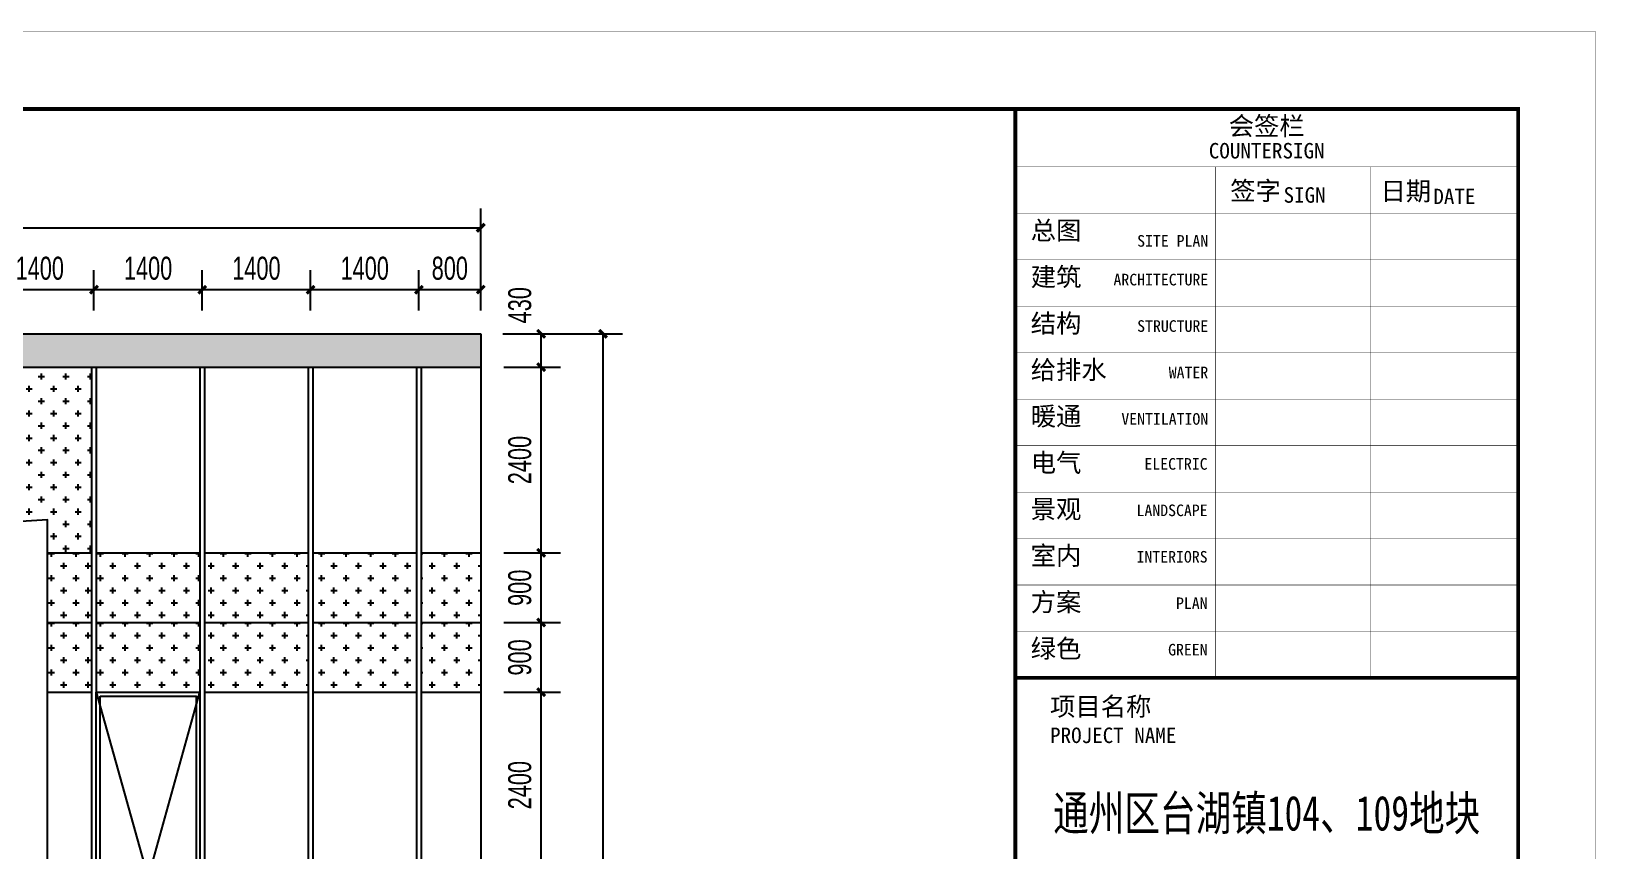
# Model space of a CAD drawing. Extents: x -3 to 440502, y -49243 to 59402.
# Drawn here: x 242082 to 262302, y 48817 to 59402 of the extents above; entities that cross this region are included whole.
import ezdxf
from ezdxf.enums import TextEntityAlignment as Align

# ---------------------------------------------------------------- set-up
doc = ezdxf.new("R2010")
doc.units = 0
doc.header["$LTSCALE"] = 1000
doc.header["$MEASUREMENT"] = 0
for name, color, linetype in [('01-标注_尺寸', 124, 'Continuous'), ('05-填充_156', 156, 'Continuous'), ('05-填充_18', 18, 'Continuous'), ('A-C_窗', 140, 'Continuous'), ('E-立面', 255, 'Continuous')]:
    doc.layers.add(name, color=color, linetype=linetype)
doc.styles.add('_TCH_DIM_T3', font='ros.shx', dxfattribs={"width": 0.705882, "bigfont": 'jd.shx'})
doc.styles.add('图签信息$0$华文细黑', font='STXIHEI.TTF', dxfattribs={"height": 10})
doc.dimstyles.new('_TCH_ARCH&&100', dxfattribs={"dimtxt": 297.5, "dimasz": 100, "dimexe": 250, "dimexo": 300, "dimgap": 126.25, "dimtad": 1, "dimdec": 0, "dimzin": 0, "dimdsep": 46, "dimtxsty": '_TCH_DIM_T3', "dimblk": 'ARCHTICK', "dimcen": 0.09, "dimclrt": 7, "dimazin": 2, "dimtfac": 1, "dimtdec": 0, "dimtix": 1, "dimtmove": 2, "dimatfit": 3, "dimfxl": 0, "dimtolj": 1, "dimtzin": 0, "dimarcsym": 0})

# ---------------------------------------------------------------- blocks, each defined once
blk = doc.blocks.new('A$C2DDF4F07')
at = {"layer": 'A-C_窗'}
for points in [[(0, 2400), (1340, 2400), (1340, 0), (0, 0)], [(50, 2350), (1290, 2350), (1290, 50), (50, 50)]]:
    blk.add_lwpolyline(points, close=True, dxfattribs=at)
blk.add_lwpolyline([(0, 2400), (670, 0), (1340, 2400)], dxfattribs=at)
blk = doc.blocks.new('图框-A1')
for points, const_width in [([(0, 0), (841, 0), (841, 594), (0, 594)], 0.05), ([(766, 584), (25, 584), (25, 10), (766, 10)], 0.5)]:
    blk.add_lwpolyline(points, close=True, dxfattribs=dict(const_width=const_width))
blk = doc.blocks.new('图签信息')
at = {"const_width": 0.5}
for points in [[(-65, 574), (-65, 500.5), (0, 500.5), (0, 574)], [(-65, 0), (0, 0), (0, 500.5), (-65, 500.5)]]:
    blk.add_lwpolyline(points, close=True, dxfattribs=at)
at = {"const_width": 0.05}
for points in [[(-65, 566.5), (0, 566.5)], [(-39.14, 566.5), (-39.14, 500.5)], [(-19.1, 566.5), (-19.1, 500.5)], [(-65, 560.5), (0, 560.5)], [(-65, 554.5), (0, 554.5)], [(-65, 548.5), (0, 548.5)], [(-65, 542.5), (0, 542.5)], [(-65, 536.5), (0, 536.5)], [(-65, 530.5), (0, 530.5)], [(-65, 524.5), (0, 524.5)], [(-65, 518.5), (0, 518.5)], [(-65, 512.5), (0, 512.5)], [(-65, 512.5), (0, 512.5)], [(-65, 506.5), (0, 506.5)], [(-65, 500.5), (0, 500.5)]]:
    blk.add_lwpolyline(points, dxfattribs=at)
at = {"style": '图签信息$0$华文细黑'}
for s, height, p in [('会签栏', 2.4, (-32.5, 573)), ('COUNTERSIGN', 2, (-32.5, 569.6))]:
    blk.add_text(s, height=height, dxfattribs=at).set_placement(p, align=Align.TOP_CENTER)
for s, height, p in [('签字', 2.4, (-37.22, 564.63)), ('日期', 2.4, (-17.79, 564.58)), ('SIGN', 2, (-30.32, 563.88)), ('DATE', 2, (-10.96, 563.7)), ('总图', 2.4, (-63, 559.5)), ('建筑', 2.4, (-63, 553.5)), ('结构', 2.4, (-63, 547.5)), ('给排水', 2.4, (-63, 541.5)), ('暖通', 2.4, (-63, 535.5)), ('电气', 2.4, (-63, 529.5)), ('景观', 2.4, (-63, 523.5)), ('室内', 2.4, (-63, 517.5)), ('方案', 2.4, (-63, 511.5)), ('绿色', 2.4, (-63, 505.5)), ('项目名称', 2.4, (-60.5, 498)), ('PROJECT NAME', 2, (-60.5, 494.08))]:
    blk.add_text(s, height=height, dxfattribs=at).set_placement(p, align=Align.TOP_LEFT)
for s, p in [('SITE PLAN', (-40.06, 557.7)), ('ARCHITECTURE', (-40.06, 552.7)), ('STRUCTURE', (-40.06, 546.7)), ('WATER', (-40.06, 540.7)), ('VENTILATION', (-40.06, 534.7)), ('ELECTRIC', (-40.14, 528.89)), ('LANDSCAPE', (-40.14, 522.89)), ('INTERIORS', (-40.14, 516.89)), ('PLAN', (-40.14, 510.89)), ('GREEN', (-40.14, 504.89))]:
    blk.add_text(s, height=1.5, dxfattribs=at).set_placement(p, align=Align.TOP_RIGHT)
at = {"color": 4, "style": '图签信息$0$华文细黑', "width": 0.75}
blk.add_text('通州区台湖镇104、109地块', height=4.5, dxfattribs=at).set_placement((-32.5, 480.78), align=Align.CENTER)
blk = doc.blocks.new('图签-A1')
at = {"color": 2}
blk.add_blockref('图签信息', (0, 0), dxfattribs=at)
blk = doc.blocks.new('_ArchTick')
at = {"color": 0, "linetype": 'ByBlock', "const_width": 0.4}
blk.add_lwpolyline([(-0.5, -0.5), (0.5, 0.5)], dxfattribs=at)
blk = doc.blocks.new('*D327')
at = {"layer": '01-标注_尺寸', "color": 0, "lineweight": -2, "transparency": 16777216}
for p, q in [((248192, 50864), (248922, 50864)), ((248672, 48464), (248672, 50864)), ((248192, 48464), (248922, 48464))]:
    blk.add_line(p, q, dxfattribs=at)
at = {"layer": 'Defpoints', "color": 0, "transparency": 16777216}
for p in [(247892, 50864), (248672, 50864), (247892, 48464)]:
    blk.add_point(p, dxfattribs=at)
at = {"layer": '01-标注_尺寸', "color": 0, "lineweight": -2, "transparency": 16777216, "xscale": 100, "yscale": 100, "zscale": 100}
for p, rotation in [((248672, 50864), 90), ((248672, 48464), 270)]:
    blk.add_blockref('_ArchTick', p, dxfattribs=dict(at, rotation=rotation))
at = {"layer": '01-标注_尺寸', "color": 7, "transparency": 16777216, "insert": (248397, 49664), "char_height": 297.5, "attachment_point": 5, "rotation": 90, "style": '_TCH_DIM_T3'}
blk.add_mtext('\\A1;2400', dxfattribs=at)
blk = doc.blocks.new('*D328')
at = {"layer": '01-标注_尺寸', "color": 0, "lineweight": -2, "transparency": 16777216}
for p, q in [((248192, 51764), (248922, 51764)), ((248672, 50864), (248672, 51764)), ((248192, 50864), (248922, 50864))]:
    blk.add_line(p, q, dxfattribs=at)
at = {"layer": 'Defpoints', "color": 0, "transparency": 16777216}
for p in [(247892, 51764), (248672, 51764), (247892, 50864)]:
    blk.add_point(p, dxfattribs=at)
at = {"layer": '01-标注_尺寸', "color": 0, "lineweight": -2, "transparency": 16777216, "xscale": 100, "yscale": 100, "zscale": 100}
for p, rotation in [((248672, 51764), 90), ((248672, 50864), 270)]:
    blk.add_blockref('_ArchTick', p, dxfattribs=dict(at, rotation=rotation))
at = {"layer": '01-标注_尺寸', "color": 7, "transparency": 16777216, "insert": (248397, 51314), "char_height": 297.5, "attachment_point": 5, "rotation": 90, "style": '_TCH_DIM_T3'}
blk.add_mtext('\\A1;900', dxfattribs=at)
blk = doc.blocks.new('*D329')
at = {"layer": '01-标注_尺寸', "color": 0, "lineweight": -2, "transparency": 16777216}
for p, q in [((248192, 52664), (248922, 52664)), ((248672, 51764), (248672, 52664)), ((248192, 51764), (248922, 51764))]:
    blk.add_line(p, q, dxfattribs=at)
at = {"layer": 'Defpoints', "color": 0, "transparency": 16777216}
for p in [(247892, 52664), (248672, 52664), (247892, 51764)]:
    blk.add_point(p, dxfattribs=at)
at = {"layer": '01-标注_尺寸', "color": 0, "lineweight": -2, "transparency": 16777216, "xscale": 100, "yscale": 100, "zscale": 100}
for p, rotation in [((248672, 52664), 90), ((248672, 51764), 270)]:
    blk.add_blockref('_ArchTick', p, dxfattribs=dict(at, rotation=rotation))
at = {"layer": '01-标注_尺寸', "color": 7, "transparency": 16777216, "insert": (248397, 52214), "char_height": 297.5, "attachment_point": 5, "rotation": 90, "style": '_TCH_DIM_T3'}
blk.add_mtext('\\A1;900', dxfattribs=at)
blk = doc.blocks.new('*D330')
at = {"layer": '01-标注_尺寸', "color": 0, "lineweight": -2, "transparency": 16777216}
for p, q in [((248192, 55064), (248922, 55064)), ((248672, 52664), (248672, 55064)), ((248192, 52664), (248922, 52664))]:
    blk.add_line(p, q, dxfattribs=at)
at = {"layer": 'Defpoints', "color": 0, "transparency": 16777216}
for p in [(247892, 55064), (248672, 55064), (247892, 52664)]:
    blk.add_point(p, dxfattribs=at)
at = {"layer": '01-标注_尺寸', "color": 0, "lineweight": -2, "transparency": 16777216, "xscale": 100, "yscale": 100, "zscale": 100}
for p, rotation in [((248672, 55064), 90), ((248672, 52664), 270)]:
    blk.add_blockref('_ArchTick', p, dxfattribs=dict(at, rotation=rotation))
at = {"layer": '01-标注_尺寸', "color": 7, "transparency": 16777216, "insert": (248397, 53864), "char_height": 297.5, "attachment_point": 5, "rotation": 90, "style": '_TCH_DIM_T3'}
blk.add_mtext('\\A1;2400', dxfattribs=at)
blk = doc.blocks.new('*D331')
at = {"layer": '01-标注_尺寸', "color": 0, "lineweight": -2, "transparency": 16777216}
for p, q in [((248192, 55494), (248922, 55494)), ((248672, 55064), (248672, 55494)), ((248192, 55064), (248922, 55064))]:
    blk.add_line(p, q, dxfattribs=at)
at = {"layer": 'Defpoints', "color": 0, "transparency": 16777216}
for p in [(247892, 55494), (248672, 55494), (247892, 55064)]:
    blk.add_point(p, dxfattribs=at)
at = {"layer": '01-标注_尺寸', "color": 0, "lineweight": -2, "transparency": 16777216, "xscale": 100, "yscale": 100, "zscale": 100}
for p, rotation in [((248672, 55494), 90), ((248672, 55064), 270)]:
    blk.add_blockref('_ArchTick', p, dxfattribs=dict(at, rotation=rotation))
at = {"layer": '01-标注_尺寸', "color": 7, "transparency": 16777216, "insert": (248397, 55864), "char_height": 297.5, "attachment_point": 5, "rotation": 90, "style": '_TCH_DIM_T3'}
blk.add_mtext('\\A1;430', dxfattribs=at)
blk = doc.blocks.new('*D332')
at = {"layer": '01-标注_尺寸', "color": 0, "lineweight": -2, "transparency": 16777216}
for p, q in [((248175, 55494), (249722, 55494)), ((249472, 38234), (249472, 55494)), ((248175, 38234), (249722, 38234))]:
    blk.add_line(p, q, dxfattribs=at)
at = {"layer": 'Defpoints', "color": 0, "transparency": 16777216}
for p in [(247875, 55494), (249472, 55494), (247875, 38234)]:
    blk.add_point(p, dxfattribs=at)
at = {"layer": '01-标注_尺寸', "color": 0, "lineweight": -2, "transparency": 16777216, "xscale": 100, "yscale": 100, "zscale": 100}
for p, rotation in [((249472, 55494), 90), ((249472, 38234), 270)]:
    blk.add_blockref('_ArchTick', p, dxfattribs=dict(at, rotation=rotation))
at = {"layer": '01-标注_尺寸', "color": 7, "transparency": 16777216, "insert": (249197, 46864), "char_height": 297.5, "attachment_point": 5, "rotation": 90, "style": '_TCH_DIM_T3'}
blk.add_mtext('\\A1;17260', dxfattribs=at)
blk = doc.blocks.new('*D333')
at = {"layer": '01-标注_尺寸', "color": 0, "lineweight": -2, "transparency": 16777216}
for p, q in [((247092, 55794), (247092, 56315)), ((247892, 55794), (247892, 56315)), ((247092, 56065), (247892, 56065))]:
    blk.add_line(p, q, dxfattribs=at)
at = {"layer": 'Defpoints', "color": 0, "transparency": 16777216}
for p in [(247892, 56065), (247092, 55494), (247892, 55494)]:
    blk.add_point(p, dxfattribs=at)
at = {"layer": '01-标注_尺寸', "color": 0, "lineweight": -2, "transparency": 16777216, "xscale": 100, "yscale": 100, "zscale": 100, "rotation": 180}
blk.add_blockref('_ArchTick', (247092, 56065), dxfattribs=at)
at = {"layer": '01-标注_尺寸', "color": 0, "lineweight": -2, "transparency": 16777216, "xscale": 100, "yscale": 100, "zscale": 100}
blk.add_blockref('_ArchTick', (247892, 56065), dxfattribs=at)
at = {"layer": '01-标注_尺寸', "color": 7, "transparency": 16777216, "insert": (247492, 56340), "char_height": 297.5, "attachment_point": 5, "style": '_TCH_DIM_T3'}
blk.add_mtext('\\A1;800', dxfattribs=at)
blk = doc.blocks.new('*D334')
at = {"layer": '01-标注_尺寸', "color": 0, "lineweight": -2, "transparency": 16777216}
for p, q in [((245692, 55794), (245692, 56315)), ((247092, 55794), (247092, 56315)), ((245692, 56065), (247092, 56065))]:
    blk.add_line(p, q, dxfattribs=at)
at = {"layer": 'Defpoints', "color": 0, "transparency": 16777216}
for p in [(247092, 56065), (245692, 55494), (247092, 55494)]:
    blk.add_point(p, dxfattribs=at)
at = {"layer": '01-标注_尺寸', "color": 0, "lineweight": -2, "transparency": 16777216, "xscale": 100, "yscale": 100, "zscale": 100, "rotation": 180}
blk.add_blockref('_ArchTick', (245692, 56065), dxfattribs=at)
at = {"layer": '01-标注_尺寸', "color": 0, "lineweight": -2, "transparency": 16777216, "xscale": 100, "yscale": 100, "zscale": 100}
blk.add_blockref('_ArchTick', (247092, 56065), dxfattribs=at)
at = {"layer": '01-标注_尺寸', "color": 7, "transparency": 16777216, "insert": (246392, 56340), "char_height": 297.5, "attachment_point": 5, "style": '_TCH_DIM_T3'}
blk.add_mtext('\\A1;1400', dxfattribs=at)
blk = doc.blocks.new('*D335')
at = {"layer": '01-标注_尺寸', "color": 0, "lineweight": -2, "transparency": 16777216}
for p, q in [((244292, 55794), (244292, 56315)), ((245692, 55794), (245692, 56315)), ((244292, 56065), (245692, 56065))]:
    blk.add_line(p, q, dxfattribs=at)
at = {"layer": 'Defpoints', "color": 0, "transparency": 16777216}
for p in [(245692, 56065), (244292, 55494), (245692, 55494)]:
    blk.add_point(p, dxfattribs=at)
at = {"layer": '01-标注_尺寸', "color": 0, "lineweight": -2, "transparency": 16777216, "xscale": 100, "yscale": 100, "zscale": 100, "rotation": 180}
blk.add_blockref('_ArchTick', (244292, 56065), dxfattribs=at)
at = {"layer": '01-标注_尺寸', "color": 0, "lineweight": -2, "transparency": 16777216, "xscale": 100, "yscale": 100, "zscale": 100}
blk.add_blockref('_ArchTick', (245692, 56065), dxfattribs=at)
at = {"layer": '01-标注_尺寸', "color": 7, "transparency": 16777216, "insert": (244992, 56340), "char_height": 297.5, "attachment_point": 5, "style": '_TCH_DIM_T3'}
blk.add_mtext('\\A1;1400', dxfattribs=at)
blk = doc.blocks.new('*D336')
at = {"layer": '01-标注_尺寸', "color": 0, "lineweight": -2, "transparency": 16777216}
for p, q in [((242892, 55794), (242892, 56315)), ((244292, 55794), (244292, 56315)), ((242892, 56065), (244292, 56065))]:
    blk.add_line(p, q, dxfattribs=at)
at = {"layer": 'Defpoints', "color": 0, "transparency": 16777216}
for p in [(244292, 56065), (242892, 55494), (244292, 55494)]:
    blk.add_point(p, dxfattribs=at)
at = {"layer": '01-标注_尺寸', "color": 0, "lineweight": -2, "transparency": 16777216, "xscale": 100, "yscale": 100, "zscale": 100, "rotation": 180}
blk.add_blockref('_ArchTick', (242892, 56065), dxfattribs=at)
at = {"layer": '01-标注_尺寸', "color": 0, "lineweight": -2, "transparency": 16777216, "xscale": 100, "yscale": 100, "zscale": 100}
blk.add_blockref('_ArchTick', (244292, 56065), dxfattribs=at)
at = {"layer": '01-标注_尺寸', "color": 7, "transparency": 16777216, "insert": (243592, 56340), "char_height": 297.5, "attachment_point": 5, "style": '_TCH_DIM_T3'}
blk.add_mtext('\\A1;1400', dxfattribs=at)
blk = doc.blocks.new('*D337')
at = {"layer": '01-标注_尺寸', "color": 0, "lineweight": -2, "transparency": 16777216}
for p, q in [((241492, 55794), (241492, 56315)), ((242892, 55794), (242892, 56315)), ((241492, 56065), (242892, 56065))]:
    blk.add_line(p, q, dxfattribs=at)
at = {"layer": 'Defpoints', "color": 0, "transparency": 16777216}
for p in [(242892, 56065), (241492, 55494), (242892, 55494)]:
    blk.add_point(p, dxfattribs=at)
at = {"layer": '01-标注_尺寸', "color": 0, "lineweight": -2, "transparency": 16777216, "xscale": 100, "yscale": 100, "zscale": 100, "rotation": 180}
blk.add_blockref('_ArchTick', (241492, 56065), dxfattribs=at)
at = {"layer": '01-标注_尺寸', "color": 0, "lineweight": -2, "transparency": 16777216, "xscale": 100, "yscale": 100, "zscale": 100}
blk.add_blockref('_ArchTick', (242892, 56065), dxfattribs=at)
at = {"layer": '01-标注_尺寸', "color": 7, "transparency": 16777216, "insert": (242192, 56340), "char_height": 297.5, "attachment_point": 5, "style": '_TCH_DIM_T3'}
blk.add_mtext('\\A1;1400', dxfattribs=at)
blk = doc.blocks.new('*D348')
at = {"layer": '01-标注_尺寸', "color": 0, "lineweight": -2, "transparency": 16777216}
for p, q in [((228092, 55831), (228092, 57115)), ((247892, 55831), (247892, 57115)), ((228092, 56865), (247892, 56865))]:
    blk.add_line(p, q, dxfattribs=at)
at = {"layer": 'Defpoints', "color": 0, "transparency": 16777216}
for p in [(247892, 56865), (228092, 55531), (247892, 55531)]:
    blk.add_point(p, dxfattribs=at)
at = {"layer": '01-标注_尺寸', "color": 0, "lineweight": -2, "transparency": 16777216, "xscale": 100, "yscale": 100, "zscale": 100, "rotation": 180}
blk.add_blockref('_ArchTick', (228092, 56865), dxfattribs=at)
at = {"layer": '01-标注_尺寸', "color": 0, "lineweight": -2, "transparency": 16777216, "xscale": 100, "yscale": 100, "zscale": 100}
blk.add_blockref('_ArchTick', (247892, 56865), dxfattribs=at)
at = {"layer": '01-标注_尺寸', "color": 7, "transparency": 16777216, "insert": (237992, 57140), "char_height": 297.5, "attachment_point": 5, "style": '_TCH_DIM_T3'}
blk.add_mtext('\\A1;19800', dxfattribs=at)

msp = doc.modelspace()

# ---------------------------------------------------------------- hatches: boundary and pattern name
at = {"layer": '05-填充_156'}
h = msp.add_hatch(dxfattribs=at)
h.set_pattern_fill('CROSS', color=136, scale=100)
h.set_pattern_definition([(0, (107870.46, 2554.77), (158.75, 158.75), [79.375, -238.125]), (90, (107910.15, 2515.08), (-158.75, 158.75), [79.375, -238.125])])
h.paths.add_polyline_path([(241522.3, 52663.6), (241752.3, 52663.6), (241752.3, 52883.6), (241672.3, 52883.6), (241672.3, 53053.6), (242292.3, 53093.6), (242292.3, 52663.6), (242862.3, 52663.6), (242862.3, 55063.6), (241522.3, 55063.6)])
h.paths.add_polyline_path([(241462.3, 55063.6), (240122.3, 55063.6), (240122.3, 52393.6), (241462.3, 52393.6)])
h.paths.add_polyline_path([(238802.3, 52393.6), (240062.3, 52393.6), (240062.3, 55063.6), (238802.3, 55063.6)])
h.paths.add_polyline_path([(237262.3, 55063.6), (235922.3, 55063.6), (235922.3, 52393.6), (237262.3, 52393.6)])
h.paths.add_polyline_path([(234522.3, 52393.6), (235862.3, 52393.6), (235862.3, 55063.6), (234522.3, 55063.6)])
h.paths.add_polyline_path([(237642.3, 53493.6), (238742.3, 53493.6), (238742.3, 55063.6), (237322.3, 55063.6), (237322.3, 52393.6), (237642.3, 52393.6)])
h = msp.add_hatch(dxfattribs=at)
h.set_pattern_fill('CROSS', color=136, scale=100)
h.set_pattern_definition([(0, (595680.43, -112762.65), (158.75, 158.75), [79.375, -238.125]), (90, (595720.12, -112802.34), (-158.75, 158.75), [79.375, -238.125])])
h.paths.add_polyline_path([(244322.3, 52663.6), (245662.3, 52663.6), (245662.3, 51763.6), (244322.3, 51763.6)])
h.paths.add_polyline_path([(242922.3, 51763.6), (244262.3, 51763.6), (244262.3, 52663.6), (242922.3, 52663.6)])
h.paths.add_polyline_path([(245722.3, 51763.6), (247062.3, 51763.6), (247062.3, 52663.6), (245722.3, 52663.6)])
h.paths.add_polyline_path([(247122.3, 51763.6), (247892.3, 51763.6), (247892.3, 52663.6), (247122.3, 52663.6)])
h.paths.add_polyline_path([(242292.3, 51763.6), (242862.3, 51763.6), (242862.3, 52663.6), (242292.3, 52663.6)], flags=16)
h = msp.add_hatch(dxfattribs=at)
h.set_pattern_fill('CROSS', color=136, scale=100)
h.set_pattern_definition([(0, (595680.43, -113662.65), (158.75, 158.75), [79.375, -238.125]), (90, (595720.12, -113702.34), (-158.75, 158.75), [79.375, -238.125])])
h.paths.add_polyline_path([(244322.3, 51763.6), (245662.3, 51763.6), (245662.3, 50863.6), (244322.3, 50863.6)])
h.paths.add_polyline_path([(242922.3, 50863.6), (244262.3, 50863.6), (244262.3, 51763.6), (242922.3, 51763.6)])
h.paths.add_polyline_path([(245722.3, 50863.6), (247062.3, 50863.6), (247062.3, 51763.6), (245722.3, 51763.6)])
h.paths.add_polyline_path([(247122.3, 50863.6), (247892.3, 50863.6), (247892.3, 51763.6), (247122.3, 51763.6)])
h.paths.add_polyline_path([(242292.3, 50863.6), (242862.3, 50863.6), (242862.3, 51763.6), (242292.3, 51763.6)], flags=16)
at = {"layer": '05-填充_18'}
h = msp.add_hatch(color=256, dxfattribs=at)
h.dxf.hatch_style = 1
h.paths.add_polyline_path([(247892.3, 55493.6), (228092.3, 55493.6), (228092.3, 55063.6), (247892.3, 55063.6)])

# ---------------------------------------------------------------- linework, layer by layer
at = {"layer": 'A-C_窗'}
for points in [[(242862.3, 55063.6), (242862.3, 38233.6)], [(242922.3, 55063.6), (242922.3, 50863.6)], [(244262.3, 55063.6), (244262.3, 38233.6)], [(244322.3, 55063.6), (244322.3, 38233.6)], [(245662.3, 55063.6), (245662.3, 38233.6)], [(245722.3, 55063.6), (245722.3, 38233.6)], [(247062.3, 55063.6), (247062.3, 38233.6)], [(247122.3, 55063.6), (247122.3, 38233.6)], [(242292.3, 52663.6), (242862.3, 52663.6)], [(242922.3, 52663.6), (244262.3, 52663.6)], [(244322.3, 52663.6), (245662.3, 52663.6)], [(245722.3, 52663.6), (247062.3, 52663.6)], [(247122.3, 52663.6), (247892.3, 52663.6)], [(242292.3, 51763.6), (242862.3, 51763.6)], [(242922.3, 51763.6), (244262.3, 51763.6)], [(244322.3, 51763.6), (245662.3, 51763.6)], [(245722.3, 51763.6), (247062.3, 51763.6)], [(247122.3, 51763.6), (247892.3, 51763.6)], [(242292.3, 50863.6), (242862.3, 50863.6)], [(242922.3, 50863.6), (244262.3, 50863.6)], [(244322.3, 50863.6), (245662.3, 50863.6)], [(245722.3, 50863.6), (247062.3, 50863.6)], [(247122.3, 50863.6), (247892.3, 50863.6)]]:
    msp.add_lwpolyline(points, dxfattribs=at)
at = {"layer": 'E-立面'}
for points in [[(228092.3, 55493.6), (247892.3, 55493.6)], [(247892.3, 55493.6), (247892.3, 38233.6)], [(228092.3, 55063.6), (247892.3, 55063.6)], [(247892.3, 38233.6), (242292.3, 38233.6), (242292.3, 53093.6), (241672.3, 53053.6), (241672.3, 52883.6), (241752.3, 52883.6), (241752.3, 51793.6), (228092.3, 51793.6)]]:
    msp.add_lwpolyline(points, dxfattribs=at)

# ---------------------------------------------------------------- block references
at = {"xscale": 100, "yscale": 100, "zscale": 100}
for name, p in [('图框-A1', (178200, 0)), ('图签-A1', (261300, 1000))]:
    msp.add_blockref(name, p, dxfattribs=at)
at = {"layer": 'A-C_窗'}
msp.add_blockref('A$C2DDF4F07', (242922.3, 48463.6), dxfattribs=at)

# ---------------------------------------------------------------- dimensions: what is measured, and where the dimension line sits
at = {"layer": '01-标注_尺寸'}
for p1, p2, distance, picture, middle in [((228092.3, 55530.9), (247892.3, 55530.9), 1334.2, '*D348', (237992.3, 57140.1)), ((241492.3, 55493.6), (242892.3, 55493.6), 571.5, '*D337', (242192.3, 56340.1)), ((242892.3, 55493.6), (244292.3, 55493.6), 571.5, '*D336', (243592.3, 56340.1)), ((244292.3, 55493.6), (245692.3, 55493.6), 571.5, '*D335', (244992.3, 56340.1)), ((245692.3, 55493.6), (247092.3, 55493.6), 571.5, '*D334', (246392.3, 56340.1)), ((247092.3, 55493.6), (247892.3, 55493.6), 571.5, '*D333', (247492.3, 56340.1)), ((247874.6, 38233.6), (247874.6, 55493.6), -1597.3, '*D332', (249196.9, 46863.6)), ((247892.3, 52663.6), (247892.3, 55063.6), -779.6, '*D330', (248396.9, 53863.6)), ((247892.3, 51763.6), (247892.3, 52663.6), -779.6, '*D329', (248396.9, 52213.6)), ((247892.3, 50863.6), (247892.3, 51763.6), -779.6, '*D328', (248396.9, 51313.6)), ((247892.3, 48463.6), (247892.3, 50863.6), -779.6, '*D327', (248396.9, 49663.6))]:
    dim = msp.add_aligned_dim(p1=p1, p2=p2, distance=distance, dimstyle='_TCH_ARCH&&100', dxfattribs=at)
    dim.commit()
    dim.dimension.update_dxf_attribs({"geometry": picture, "text_midpoint": middle})
dim = msp.add_linear_dim(base=(248671.9, 55493.6), p1=(247892.3, 55063.6), p2=(247892.3, 55493.6), angle=90, dimstyle='_TCH_ARCH&&100', dxfattribs=at)
dim.commit()
dim.dimension.update_dxf_attribs({"geometry": '*D331', "text_midpoint": (248396.9, 55863.6), "dimtype": 161})

doc.saveas('drawing.dxf')
